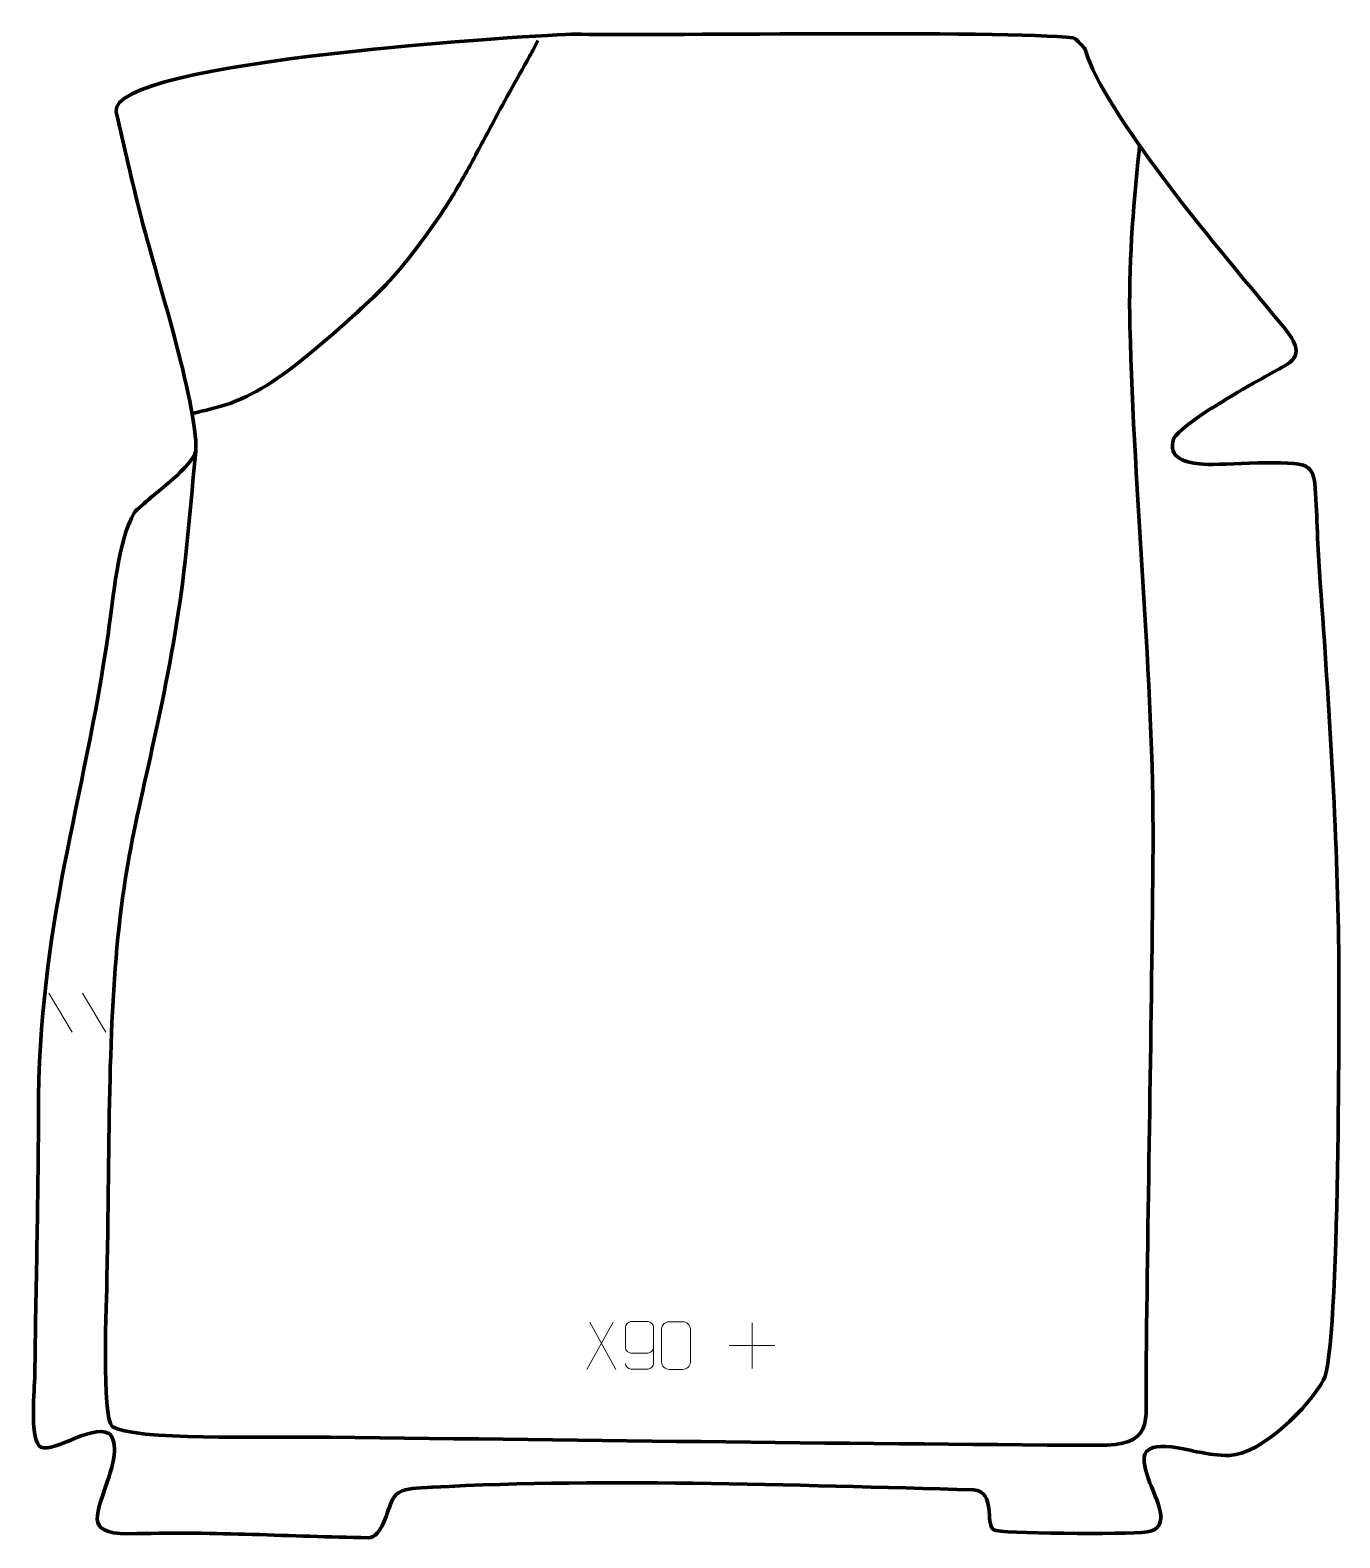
# Model space of a CAD drawing. Header units: millimetres. Extents: x -998 to -309, y 235 to 1027.
import ezdxf

# ---------------------------------------------------------------- set-up
doc = ezdxf.new("R2010")
doc.units = ezdxf.units.MM
doc.header["$MEASUREMENT"] = 0
doc.layers.add('layer 1', color=7, linetype='Continuous', plot=False)
doc.layers.add('layer 2', color=7, linetype='Continuous')
doc.layers.add('layer 3', color=7, linetype='Continuous')

msp = doc.modelspace()

# ---------------------------------------------------------------- linework, layer by layer
at = {"layer": 'layer 1', "color": 250, "lineweight": 9}
for points in [[(-987.7965, 521.123), (-987.7965, 521.123), (-975.4322, 500.5787), (-975.4322, 500.5787)], [(-970.0666, 521.123), (-970.0666, 521.123), (-957.7023, 500.5787), (-957.7023, 500.5787)], [(-691.2172, 348.2214), (-691.2172, 348.2214), (-704.9578, 323.3256), (-704.9578, 323.3256)], [(-703.5032, 348.2214), (-703.5032, 348.2214), (-689.7626, 323.2679), (-689.7626, 323.2679)], [(-618.1981, 347.8645), (-618.1981, 347.8645), (-618.1981, 323.8866), (-618.1981, 323.8866)], [(-630.187, 335.8755), (-630.187, 335.8755), (-606.2091, 335.8755), (-606.2091, 335.8755)]]:
    msp.add_open_spline(points, degree=3, dxfattribs=at)
for points, knots in [([(-684.7974, 326.5376), (-684.7733, 325.1981), (-683.4171, 323.5448), (-681.8452, 323.5792), (-681.8452, 323.5792), (-678.8604, 323.5795), (-675.8752, 323.5795), (-672.8898, 323.5792), (-672.8898, 323.5792), (-671.6707, 323.5642), (-669.9425, 325.0018), (-669.9375, 326.5376), (-669.9375, 326.5376), (-669.9378, 332.898), (-669.9378, 339.2588), (-669.9375, 345.6196), (-669.9375, 345.6196), (-669.9422, 346.7825), (-671.6707, 348.5536), (-672.8898, 348.578), (-672.8898, 348.578), (-675.8752, 348.5777), (-678.8604, 348.5777), (-681.8452, 348.578), (-681.8452, 348.578), (-683.1233, 348.5342), (-684.793, 346.9197), (-684.7974, 345.6196), (-684.7974, 345.6196), (-684.7974, 342.0362), (-684.7974, 338.4532), (-684.7974, 334.8704), (-684.7974, 334.8704), (-684.7589, 333.3922), (-683.1762, 331.9593), (-681.8452, 331.9614), (-681.8452, 331.9614), (-678.8604, 331.9611), (-675.8752, 331.9611), (-672.8898, 331.9614), (-672.8898, 331.9614), (-671.5603, 331.9564), (-669.9173, 333.4636), (-669.959, 334.8922)], [0, 0, 0, 0, 0.08333333, 0.08333333, 0.08333333, 0.08333333, 0.16666667, 0.16666667, 0.16666667, 0.16666667, 0.25, 0.25, 0.25, 0.25, 0.33333333, 0.33333333, 0.33333333, 0.33333333, 0.41666667, 0.41666667, 0.41666667, 0.41666667, 0.5, 0.5, 0.5, 0.5, 0.58333333, 0.58333333, 0.58333333, 0.58333333, 0.66666667, 0.66666667, 0.66666667, 0.66666667, 0.75, 0.75, 0.75, 0.75, 0.83333333, 0.83333333, 0.83333333, 0.83333333, 1, 1, 1, 1]), ([(-661.7787, 348.3748), (-659.4126, 348.3748), (-657.0461, 348.3748), (-654.6796, 348.3748), (-654.6796, 348.3748), (-652.6991, 348.4104), (-650.6731, 346.9161), (-650.646, 344.474), (-650.646, 344.474), (-650.6464, 338.7166), (-650.6464, 332.9588), (-650.646, 327.2006), (-650.646, 327.2006), (-650.7881, 324.873), (-652.4945, 323.3907), (-654.6796, 323.3799), (-654.6796, 323.3799), (-657.052, 323.3803), (-659.4244, 323.3803), (-661.7964, 323.3799), (-661.7964, 323.3799), (-663.7549, 323.2743), (-665.7613, 325.1622), (-665.7499, 327.1832), (-665.7499, 327.1832), (-665.7495, 332.9638), (-665.7495, 338.7441), (-665.7499, 344.5239), (-665.7499, 344.5239), (-665.7456, 346.6659), (-663.9685, 348.3884), (-661.7787, 348.3748)], [0, 0, 0, 0, 0.11111111, 0.11111111, 0.11111111, 0.11111111, 0.22222222, 0.22222222, 0.22222222, 0.22222222, 0.33333333, 0.33333333, 0.33333333, 0.33333333, 0.44444444, 0.44444444, 0.44444444, 0.44444444, 0.55555556, 0.55555556, 0.55555556, 0.55555556, 0.66666667, 0.66666667, 0.66666667, 0.66666667, 0.77777778, 0.77777778, 0.77777778, 0.77777778, 1, 1, 1, 1])]:
    msp.add_open_spline(points, degree=3, knots=knots, dxfattribs=at)
at = {"layer": 'layer 2', "color": 140, "lineweight": 158}
for points, knots in [([(-730.7959, 1021.5931), (-732.1317, 1018.8285), (-733.5549, 1016.0589), (-735.0891, 1013.269), (-735.0891, 1013.269), (-742.2567, 1000.6021), (-748.9567, 988.6393), (-755.7912, 975.7602), (-755.7912, 975.7602), (-759.8103, 968.1864), (-763.8382, 960.6295), (-767.9647, 953.1131), (-767.9647, 953.1131), (-773.0247, 943.9403), (-778.3566, 935.0607), (-784.3603, 926.4702), (-784.3603, 926.4702), (-784.3603, 926.4702), (-785.2437, 925.2063), (-785.2437, 925.2063), (-785.2437, 925.2063), (-794.5272, 912.1282), (-803.5649, 900.0785), (-815.021, 888.761), (-815.021, 888.761), (-825.9134, 878.3964), (-839.0035, 866.6103), (-850.5988, 857.0518), (-850.5988, 857.0518), (-863.1327, 846.7196), (-877.0813, 836.5594), (-892.4171, 830.8923), (-892.4171, 830.8923), (-898.8292, 828.7913), (-905.8631, 827.241), (-912.4238, 825.5143)], [0, 0, 0, 0, 0.1, 0.1, 0.1, 0.1, 0.2, 0.2, 0.2, 0.2, 0.3, 0.3, 0.3, 0.3, 0.4, 0.4, 0.4, 0.4, 0.5, 0.5, 0.5, 0.5, 0.6, 0.6, 0.6, 0.6, 0.7, 0.7, 0.7, 0.7, 0.8, 0.8, 0.8, 0.8, 1, 1, 1, 1]), ([(-910.4134, 805.8591), (-913.353, 778.2573), (-915.3788, 749.287), (-919.5301, 721.9755), (-919.5301, 721.9755), (-928.837, 660.7453), (-942.782, 616.3624), (-948.8133, 572.2946), (-948.8133, 572.2946), (-956.7903, 514.0111), (-955.6441, 457.2169), (-957.1655, 371.7459), (-957.1655, 371.7459), (-957.3562, 361.0323), (-960.069, 297.6305), (-954.3979, 293.42), (-954.3979, 293.42), (-944.3331, 285.9474), (-871.1216, 288.0064), (-852.853, 287.8212), (-852.853, 287.8212), (-714.2785, 286.4164), (-575.6632, 284.2907), (-437.0964, 283.4937), (-437.0964, 283.4937), (-406.8704, 283.3199), (-411.4394, 294.4346), (-411.1816, 320.0617), (-411.1816, 320.0617), (-410.2489, 412.8159), (-408.2851, 505.5542), (-407.5132, 598.3119), (-407.5132, 598.3119), (-407.1776, 687.3618), (-417.5037, 781.2159), (-419.6667, 871.4303), (-419.6667, 871.4303), (-420.4418, 903.7565), (-418.157, 931.642), (-414.825, 963.642), (-414.825, 963.642), (-414.825, 963.642), (-414.5519, 966.2645), (-414.5519, 966.2645)], [0, 0, 0, 0, 0.08333333, 0.08333333, 0.08333333, 0.08333333, 0.16666667, 0.16666667, 0.16666667, 0.16666667, 0.25, 0.25, 0.25, 0.25, 0.33333333, 0.33333333, 0.33333333, 0.33333333, 0.41666667, 0.41666667, 0.41666667, 0.41666667, 0.5, 0.5, 0.5, 0.5, 0.58333333, 0.58333333, 0.58333333, 0.58333333, 0.66666667, 0.66666667, 0.66666667, 0.66666667, 0.75, 0.75, 0.75, 0.75, 0.83333333, 0.83333333, 0.83333333, 0.83333333, 1, 1, 1, 1])]:
    msp.add_open_spline(points, degree=3, knots=knots, dxfattribs=at)
at = {"layer": 'layer 3', "color": 242, "lineweight": 158}
msp.add_open_spline([(-711.1151, 1024.8926), (-682.0312, 1023.9342), (-483.7605, 1027.0043), (-449.5481, 1022.9468), (-449.5481, 1022.9468), (-448.0747, 1022.7721), (-443.4026, 1017.4535), (-443.2571, 1016.9852), (-443.2571, 1016.9852), (-439.6613, 1005.4165), (-433.1849, 994.6895), (-426.1996, 983.5538), (-426.1996, 983.5538), (-399.9722, 943.1913), (-370.3362, 909.0738), (-339.8983, 872.1641), (-339.8983, 872.1641), (-335.4928, 866.8218), (-328.1699, 858.3886), (-335.4653, 852.647), (-335.4653, 852.647), (-339.1385, 849.7561), (-351.6187, 843.3554), (-356.7089, 840.4003), (-356.7089, 840.4003), (-364.6568, 835.7863), (-392.6337, 819.7453), (-396.511, 812.5675), (-396.511, 812.5675), (-400.5123, 801.6762), (-389.6418, 799.7059), (-381.2685, 798.9821), (-381.2685, 798.9821), (-370.1115, 798.2019), (-333.8061, 801.8438), (-327.0595, 797.8139), (-327.0595, 797.8139), (-324.0287, 796.0036), (-322.9108, 792.6492), (-322.5628, 788.8836), (-322.5628, 788.8836), (-321.2291, 774.4534), (-321.2621, 757.7231), (-320.0787, 742.5032), (-320.0787, 742.5032), (-315.4346, 677.7957), (-311.0733, 613.0187), (-309.9917, 548.1365), (-309.9917, 548.1365), (-309.6784, 519.5744), (-309.3652, 333.1093), (-317.8789, 317.9183), (-317.8789, 317.9183), (-325.8856, 303.6317), (-350.0309, 279.0845), (-367.2664, 278.1682), (-367.2664, 278.1682), (-379.8829, 278.324), (-386.1446, 280.9081), (-397.8091, 282.6169), (-397.8091, 282.6169), (-414.6907, 284.1221), (-414.264, 277.6716), (-409.153, 263.6751), (-409.153, 263.6751), (-406.4817, 256.3599), (-396.9432, 239.7852), (-410.6784, 238.0155), (-410.6784, 238.0155), (-422.2173, 236.5288), (-488.8797, 237.1991), (-491.2004, 239.003), (-491.2004, 239.003), (-496.0697, 242.7877), (-489.7855, 258.6853), (-501.8164, 260.137), (-501.8164, 260.137), (-595.1254, 262.479), (-703.5861, 266.6055), (-794.6432, 260.9764), (-794.6432, 260.9764), (-799.9409, 260.6489), (-804.845, 259.4663), (-807.161, 255.0051), (-807.161, 255.0051), (-810.1049, 249.3346), (-812.4719, 234.8783), (-819.9733, 234.9675), (-819.9733, 234.9675), (-860.6791, 235.5778), (-900.7721, 238.187), (-941.5676, 237.0795), (-941.5676, 237.0795), (-968.8298, 236.3395), (-963.6203, 244.2551), (-957.0262, 264.2903), (-957.0262, 264.2903), (-954.6863, 271.3995), (-950.6489, 282.498), (-955.4372, 289.1917), (-955.4372, 289.1917), (-955.4372, 289.1917), (-956.229, 289.7646), (-956.229, 289.7646), (-956.229, 289.7646), (-965.56, 294.8911), (-988.0236, 277.3694), (-992.9867, 283.4002), (-992.9867, 283.4002), (-997.5405, 288.9337), (-995.2721, 312.5306), (-995.081, 320.3475), (-995.081, 320.3475), (-994.589, 366.143), (-993.2136, 411.9291), (-993.1766, 457.7276), (-993.1766, 457.7276), (-993.0958, 557.8371), (-969.2612, 620.4491), (-956.419, 710.9441), (-956.419, 710.9441), (-954.0958, 727.3147), (-951.1949, 759.8338), (-942.8744, 773.384), (-942.8744, 773.384), (-939.304, 777.6151), (-928.7873, 785.612), (-924.0492, 789.8098), (-924.0492, 789.8098), (-919.8695, 793.5128), (-911.899, 800.367), (-910.4134, 805.8591), (-910.4134, 805.8591), (-909.775, 831.7026), (-932.111, 900.4445), (-939.4413, 929.4908), (-939.4413, 929.4908), (-943.9684, 947.4294), (-948.1138, 965.6783), (-952.2711, 983.8844), (-952.2711, 983.8844), (-958.4804, 1011.0776), (-724.8679, 1024.8736), (-711.1151, 1024.8926)], degree=3, knots=[0, 0, 0, 0, 0.02702703, 0.02702703, 0.02702703, 0.02702703, 0.05405405, 0.05405405, 0.05405405, 0.05405405, 0.08108108, 0.08108108, 0.08108108, 0.08108108, 0.10810811, 0.10810811, 0.10810811, 0.10810811, 0.13513514, 0.13513514, 0.13513514, 0.13513514, 0.16216216, 0.16216216, 0.16216216, 0.16216216, 0.18918919, 0.18918919, 0.18918919, 0.18918919, 0.21621622, 0.21621622, 0.21621622, 0.21621622, 0.24324324, 0.24324324, 0.24324324, 0.24324324, 0.27027027, 0.27027027, 0.27027027, 0.27027027, 0.2972973, 0.2972973, 0.2972973, 0.2972973, 0.32432432, 0.32432432, 0.32432432, 0.32432432, 0.35135135, 0.35135135, 0.35135135, 0.35135135, 0.37837838, 0.37837838, 0.37837838, 0.37837838, 0.40540541, 0.40540541, 0.40540541, 0.40540541, 0.43243243, 0.43243243, 0.43243243, 0.43243243, 0.45945946, 0.45945946, 0.45945946, 0.45945946, 0.48648649, 0.48648649, 0.48648649, 0.48648649, 0.51351351, 0.51351351, 0.51351351, 0.51351351, 0.54054054, 0.54054054, 0.54054054, 0.54054054, 0.56756757, 0.56756757, 0.56756757, 0.56756757, 0.59459459, 0.59459459, 0.59459459, 0.59459459, 0.62162162, 0.62162162, 0.62162162, 0.62162162, 0.64864865, 0.64864865, 0.64864865, 0.64864865, 0.67567568, 0.67567568, 0.67567568, 0.67567568, 0.7027027, 0.7027027, 0.7027027, 0.7027027, 0.72972973, 0.72972973, 0.72972973, 0.72972973, 0.75675676, 0.75675676, 0.75675676, 0.75675676, 0.78378378, 0.78378378, 0.78378378, 0.78378378, 0.81081081, 0.81081081, 0.81081081, 0.81081081, 0.83783784, 0.83783784, 0.83783784, 0.83783784, 0.86486486, 0.86486486, 0.86486486, 0.86486486, 0.89189189, 0.89189189, 0.89189189, 0.89189189, 0.91891892, 0.91891892, 0.91891892, 0.91891892, 0.94594595, 0.94594595, 0.94594595, 0.94594595, 1, 1, 1, 1], dxfattribs=at)

doc.saveas('drawing.dxf')
